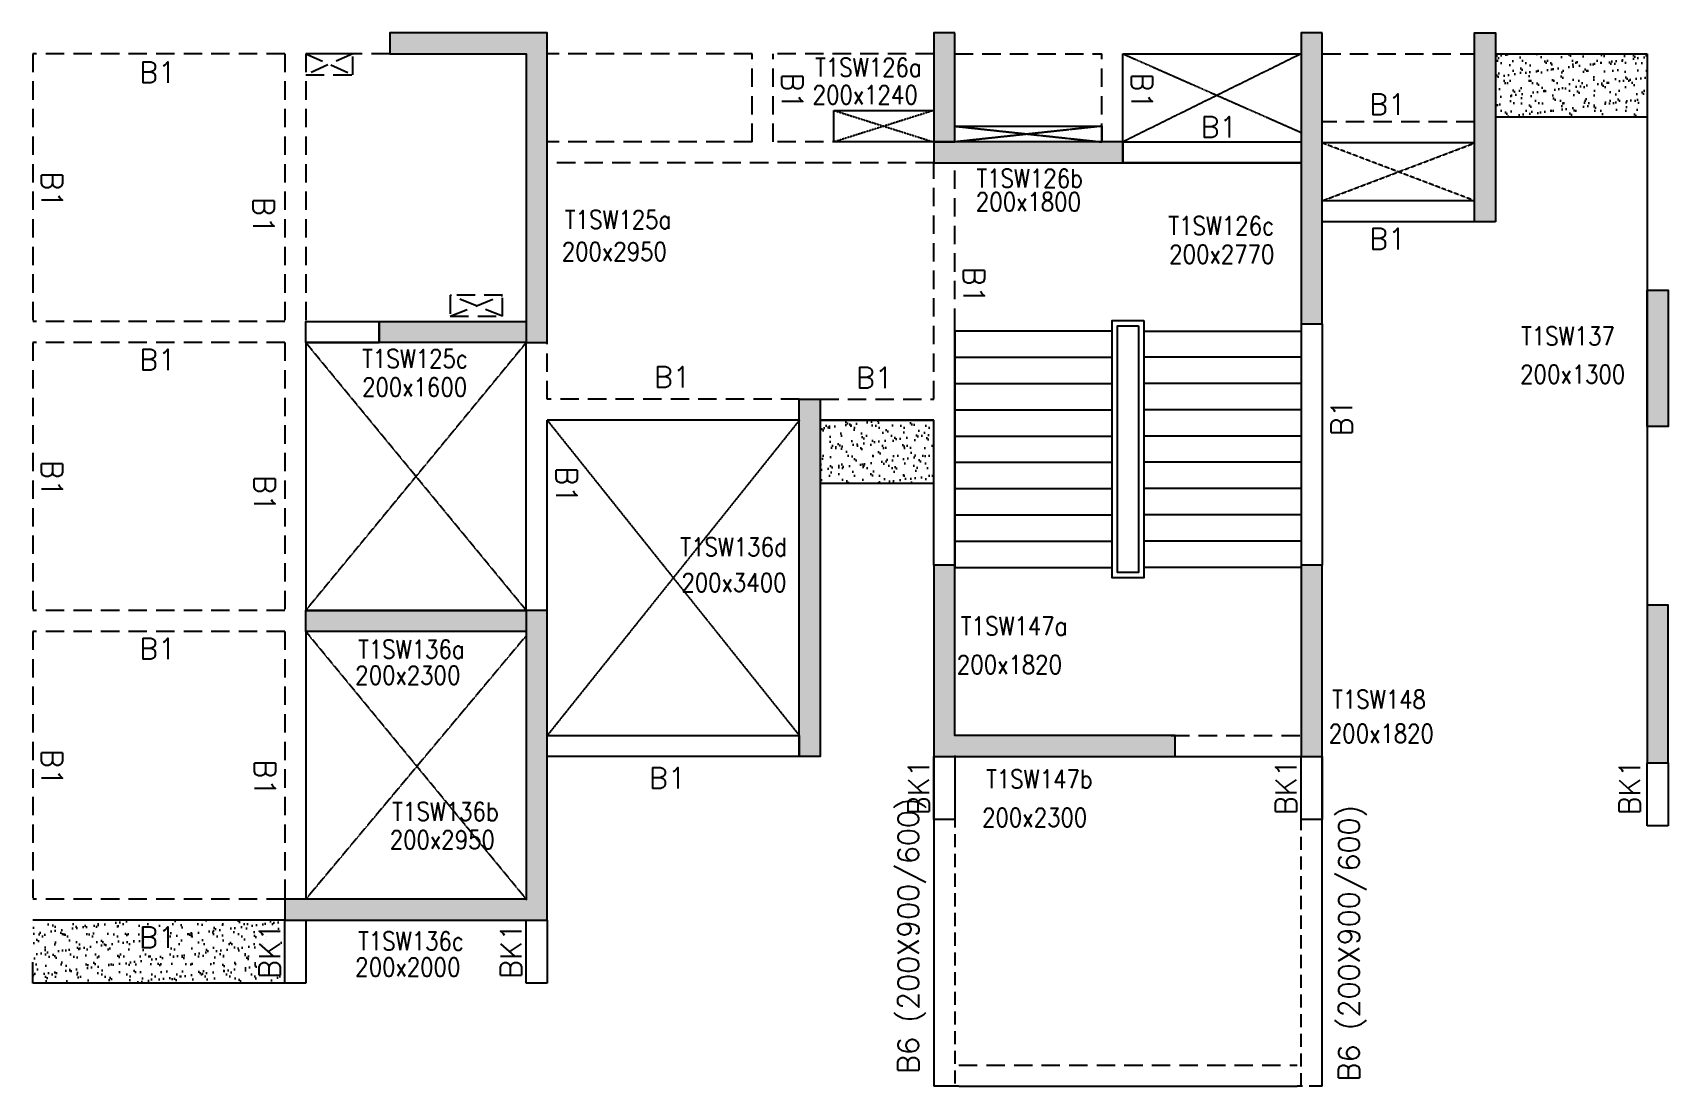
# Model space of a CAD drawing. Header units: millimetres. Extents: x 1078357 to 2594950, y -5122486 to -4636555.
# Drawn here: x 2117410 to 2132985, y -4675890 to -4665860 of the extents above; entities that cross this region are included whole.
import ezdxf

# ---------------------------------------------------------------- set-up
doc = ezdxf.new("R2010")
doc.units = ezdxf.units.MM
doc.header["$PDMODE"] = 35
for name, pattern in [('CONTINOUS', [0]), ('HIDDEN', [0.375, 0.25, -0.125]), ('New Retail block$0$CONTINOUS', [0])]:
    doc.linetypes.add(name, pattern=pattern)
for name, color, linetype, lineweight in [('A-_ANOTDIMA_D-', 6, 'Continuous', 13), ('COL. NO.', 30, 'Continuous', 25), ('COL. SIZE', 7, 'Continuous', 25), ('HATCH', 8, 'Continuous', 30), ('Origin', 40, 'Continuous', 30)]:
    doc.layers.add(name, color=color, linetype=linetype, lineweight=lineweight)
for name, color, linetype in [('NON STR. RCC WALL', 6, 'Continuous'), ('S-BEAM', 3, 'HIDDEN'), ('S-BEAM NO.', 6, 'Continuous'), ('S-COLUMN', 1, 'Continuous'), ('S-CUTOUT', 8, 'HIDDEN'), ('S-SLAB-PROJECTION', 54, 'New Retail block$0$CONTINOUS'), ('S-STAIR', 31, 'Continuous')]:
    doc.layers.add(name, color=color, linetype=linetype)
doc.styles.add('ROMANS', font='romans.shx', dxfattribs={"width": 0.85})

# ---------------------------------------------------------------- blocks, each defined once
blk = doc.blocks.new('G$CD63B60BD')
at = {"layer": 'COL. NO.', "linetype": 'Continuous', "style": 'ROMANS', "width": 0.85}
for s, p in [('T1SW126a', (75951, 6532, -320)), ('T1SW126b', (77486, 5476, -320)), ('T1SW125a', (73568, 5083, -320)), ('T1SW126c', (79314, 5025, -320)), ('T1SW137', (82673, 3974, -320)), ('T1SW125c', (71638, 3759, -320)), ('T1SW136d', (74667, 1967, 0)), ('T1SW147a', (77339, 1214, -320)), ('T1SW136a', (71599, 993, -320)), ('T1SW148', (80874, 516, -320)), ('T1SW147b', (77579, -243, -320)), ('T1SW136b', (71924, -552, -320)), ('T1SW136c', (71599, -1785, -320))]:
    blk.add_text(s, height=175, dxfattribs=at).set_placement(p)
at = {"layer": 'COL. SIZE', "linetype": 'Continuous', "style": 'ROMANS', "width": 0.85}
for s, p in [('200x1240', (75927, 6271, -320)), ('200x1800', (77482, 5253, -320)), ('200x2950', (73538, 4779, -320)), ('200x2770', (79323, 4753, -320)), ('200x1300', (82665, 3611, -320)), ('200x1600', (71636, 3489, -320)), ('200x3400', (74677, 1628, 0)), ('200x1820', (77301, 847, -320)), ('200x2300', (71572, 745, -320)), ('200x1820', (80843, 191, -320)), ('200x2300', (77541, -609, -320)), ('200x2950', (71900, -821, -320)), ('200x2000', (71572, -2033, -320))]:
    blk.add_text(s, height=175, dxfattribs=at).set_placement(p)

msp = doc.modelspace()

# ---------------------------------------------------------------- hatches: boundary and pattern name
at = {"layer": 'HATCH'}
h = msp.add_hatch(dxfattribs=at)
h.set_pattern_fill('AR-SAND', color=8, scale=3, angle=179.97015)
h.set_pattern_definition([(37.4701541, (-1945052.93, 14016629.87), (-4.72361136, 146.8264517), [0, -115.824, 0, -129.54, 0, -123.825]), (7.4701541, (-1945052.93, 14016629.87), (134.9689868, 214.9772528), [0, -62.484, 0, -104.394, 0, -40.005]), (327.4701541, (-1945146.65, 14016629.92), (237.2979035, 0.3075449), [0, -38.1, 0, -137.16, 0, -179.07]), (317.4701541, (-1945146.65, 14016629.92), (229.1017424, 66.759465), [0, -19.05, 0, -89.916, 0, -102.87])])
h.paths.add_polyline_path([(2132785.3, -4666059.4), (2131340.3, -4666059.4), (2131340.3, -4666659.6), (2132785.3, -4666659.6)])
h = msp.add_hatch(dxfattribs=at)
h.set_pattern_fill('AR-SAND', color=8, scale=3, angle=179.97015)
h.set_pattern_definition([(37.47015413, (-3042277.64, 18700649.05), (-4.72361136, 146.8264517), [0, -115.824, 0, -129.54, 0, -123.825]), (7.4701541, (-3042277.64, 18700649.05), (134.9689868, 214.9772528), [0, -62.484, 0, -104.394, 0, -40.005]), (327.4701541, (-3042371.37, 18700649.1), (237.2979035, 0.3075449), [0, -38.1, 0, -137.16, 0, -179.07]), (317.4701541, (-3042371.37, 18700649.1), (229.1017424, 66.759465), [0, -19.05, 0, -89.916, 0, -102.87])])
h.paths.add_polyline_path([(2125990.3, -4669549.4), (2124910.3, -4669549.4), (2124910.3, -4670149.4), (2125990.3, -4670149.4)])
h = msp.add_hatch(dxfattribs=at)
h.set_pattern_fill('AR-SAND', color=8, scale=3, angle=179.97015)
h.set_pattern_definition([(37.47015413, (-4147297.35, 23382718.32), (-4.72361136, 146.8264517), [0, -115.824, 0, -129.54, 0, -123.825]), (7.4701541, (-4147297.35, 23382718.32), (134.9689868, 214.9772528), [0, -62.484, 0, -104.394, 0, -40.005]), (327.47015413, (-4147391.08, 23382718.37), (237.29790347, 0.3075449), [0, -38.1, 0, -137.16, 0, -179.07]), (317.4701541, (-4147391.08, 23382718.37), (229.1017424, 66.759465), [0, -19.05, 0, -89.916, 0, -102.87])])
h.paths.add_polyline_path([(2117410.3, -4674309.5), (2119810.3, -4674309.5), (2119810.3, -4674909.5), (2117410.3, -4674909.5)])
at = {"layer": 'S-COLUMN', "lineweight": 25}
h = msp.add_hatch(color=1, dxfattribs=at)
h.dxf.hatch_style = 1
h.paths.add_polyline_path([(2120809.9, -4666059.6), (2122109.9, -4666059.6), (2122109.9, -4668809.6), (2122309.9, -4668809.6), (2122309.9, -4665859.5), (2120809.9, -4665859.5)])
h = msp.add_hatch(color=1, dxfattribs=at)
h.dxf.hatch_style = 1
h.paths.add_polyline_path([(2126189.9, -4665859.5), (2125989.9, -4665859.5), (2125989.9, -4666899.6), (2126189.9, -4666899.6)])
h = msp.add_hatch(color=1, dxfattribs=at)
h.dxf.hatch_style = 1
h.paths.add_polyline_path([(2129689.9, -4665859.5), (2129489.9, -4665859.5), (2129489.9, -4668629.6), (2129689.9, -4668629.6)])
h = msp.add_hatch(color=1, dxfattribs=at)
h.dxf.hatch_style = 1
h.paths.add_polyline_path([(2131339.9, -4667659.5), (2131139.9, -4667659.5), (2131139.9, -4665859.5), (2131339.9, -4665859.5)])
h = msp.add_hatch(color=1, dxfattribs=at)
h.dxf.hatch_style = 1
h.paths.add_polyline_path([(2125989.9, -4667099.6), (2127789.9, -4667099.6), (2127789.9, -4666899.6), (2125989.9, -4666899.6)])
h = msp.add_hatch(color=1, dxfattribs=at)
h.dxf.hatch_style = 1
h.paths.add_polyline_path([(2132934.9, -4668309.5), (2132921.2, -4668309.5), (2132876.3, -4668309.5), (2132784.9, -4668309.5), (2132784.9, -4669609.5), (2132984.9, -4669609.5), (2132984.9, -4668459.5), (2132984.9, -4668309.5)])
h = msp.add_hatch(color=1, dxfattribs=at)
h.dxf.hatch_style = 1
h.paths.add_polyline_path([(2122109.9, -4668609.5), (2122109.9, -4668809.6), (2120709.9, -4668809.6), (2120709.9, -4668609.5)])
h = msp.add_hatch(color=1, dxfattribs=at)
h.dxf.hatch_style = 1
h.paths.add_polyline_path([(2124709.9, -4669349.6), (2124709.9, -4672749.5), (2124909.9, -4672749.5), (2124909.9, -4669349.6)])
h = msp.add_hatch(color=1, dxfattribs=at)
h.dxf.hatch_style = 1
h.paths.add_polyline_path([(2125989.9, -4672749.5), (2128289.9, -4672749.6), (2128289.9, -4672549.6), (2126189.9, -4672549.5), (2126189.9, -4670929.5), (2125989.9, -4670929.5)])
h = msp.add_hatch(color=1, dxfattribs=at)
h.dxf.hatch_style = 1
h.paths.add_polyline_path([(2129689.9, -4670929.5), (2129489.9, -4670929.5), (2129489.9, -4672749.5), (2129689.9, -4672749.5)])
h = msp.add_hatch(color=1, dxfattribs=at)
h.dxf.hatch_style = 1
h.paths.add_polyline_path([(2119809.9, -4674309.6), (2122309.9, -4674309.6), (2122309.9, -4671359.6), (2122109.9, -4671359.5), (2122109.9, -4674109.6), (2119809.9, -4674109.6), (2119809.9, -4674309.6)], is_closed=False)
h = msp.add_hatch(color=1, dxfattribs=at)
h.dxf.hatch_style = 1
h.paths.add_polyline_path([(2120009.9, -4671359.5), (2122109.9, -4671359.5), (2122109.9, -4671559.5), (2120009.9, -4671559.5)])
h = msp.add_hatch(color=1, dxfattribs=at)
h.dxf.hatch_style = 1
h.paths.add_polyline_path([(2122109.9, -4671359.5), (2120009.9, -4671359.5), (2120009.9, -4671559.5), (2122109.9, -4671559.5)])
h = msp.add_hatch(color=1, dxfattribs=at)
h.dxf.hatch_style = 1
h.paths.add_polyline_path([(2132784.9, -4672809.6), (2132984.9, -4672809.6), (2132984.9, -4671309.5), (2132784.9, -4671309.5)])

# ---------------------------------------------------------------- linework, layer by layer
at = {"layer": 'NON STR. RCC WALL', "elevation": 0}
for points in [[(2129489.9, -4666899.5), (2129489.9, -4667099.5), (2127789.9, -4667099.6), (2127789.9, -4666899.6)], [(2120709.9, -4668609.6), (2120709.9, -4668809.6), (2120009.9, -4668809.6), (2120009.9, -4668609.6)], [(2124709.9, -4672549.5), (2124709.9, -4672749.5), (2122309.9, -4672749.6), (2122309.9, -4672549.6)]]:
    msp.add_lwpolyline(points, close=True, dxfattribs=at)
at = {"layer": 'Origin', "ltscale": 700}
msp.add_point((2122109.8, -4674109.6, 0), dxfattribs=at)
at = {"layer": 'S-BEAM', "linetype": 'HIDDEN', "ltscale": 700}
for p, q in [((2117410.3, -4666059.5, 0), (2117410.3, -4668609.5, 0)), ((2119810.3, -4666059.5, 0), (2117410.3, -4666059.5, 0)), ((2119810.3, -4666059.5, 0), (2119810.3, -4668609.5, 0)), ((2120010.3, -4666059.5, 0), (2120010.3, -4668609.5, 0)), ((2120810.3, -4666059.5, 0), (2120010.3, -4666059.5, 0)), ((2124260.4, -4666059.5, 0), (2122310.3, -4666059.5, 0)), ((2124260.4, -4666899.5, 0), (2124260.4, -4666059.5, 0)), ((2125990.3, -4666059.5, 0), (2124460.4, -4666059.5, 0)), ((2124460.4, -4666899.5, 0), (2124460.4, -4666059.5, 0)), ((2126190.3, -4666059.5, 0), (2127590.3, -4666059.5, 0)), ((2127590.3, -4666899.5, 0), (2127590.3, -4666059.5, 0)), ((2129690.3, -4666059.5, 0), (2131140.3, -4666059.5, 0)), ((2131140.3, -4666709.4, 0), (2129690.3, -4666709.4, 0)), ((2124260.4, -4666899.5, 0), (2122310.3, -4666899.5, 0)), ((2125990.3, -4666899.5, 0), (2124460.4, -4666899.5, 0)), ((2125990.3, -4667099.5, 0), (2122310.3, -4667099.5, 0)), ((2125990.3, -4669349.5, 0), (2125990.3, -4667099.5, 0)), ((2126190.3, -4668659.5, 0), (2126190.3, -4667099.5, 0)), ((2119810.3, -4668609.5, 0), (2117410.3, -4668609.5, 0)), ((2120010, -4668609.5, 0), (2120710, -4668609.5, 0)), ((2117410.3, -4668809.5, 0), (2117410.3, -4671359.5, 0)), ((2119810.3, -4668809.5, 0), (2117410.3, -4668809.5, 0)), ((2119810.3, -4668809.5, 0), (2119810.3, -4671359.5, 0)), ((2122310.3, -4669349.5, 0), (2122310.3, -4668809.5, 0)), ((2124710.3, -4669349.5, 0), (2122310.3, -4669349.5, 0)), ((2124910.3, -4669349.5, 0), (2125990.3, -4669349.5, 0)), ((2119810.3, -4671359.5, 0), (2117410.3, -4671359.5, 0)), ((2117410.3, -4671559.5, 0), (2117410.3, -4674149.4, 0)), ((2119810.3, -4671559.5, 0), (2117410.3, -4671559.5, 0)), ((2119810.3, -4671559.5, 0), (2119810.3, -4674149.4, 0)), ((2128250.3, -4672549.5, 0), (2129490.3, -4672549.5, 0)), ((2119810.3, -4674109.5, 0), (2117410.3, -4674109.5, 0)), ((2126229.9, -4675689.7, 0), (2129449.9, -4675689.7, 0))]:
    msp.add_line(p, q, dxfattribs=at)
at = {"layer": 'S-BEAM', "linetype": 'CONTINOUS', "ltscale": 700}
for p, q in [((2127790.3, -4666899.5, 0), (2127790.3, -4666059.5, 0)), ((2127790.3, -4666059.5, 0), (2129490.3, -4666059.5, 0)), ((2131340.3, -4666059.5, 0), (2132785.3, -4666059.5, 0)), ((2132785.3, -4666059.5, 0), (2132785.3, -4671309.5, 0)), ((2126190.3, -4670929.5, 0), (2126190.3, -4668659.5, 0)), ((2120010, -4668809.5, 0), (2120710, -4668809.6, 0)), ((2120010.3, -4668809.5, 0), (2120010.3, -4671359.5, 0)), ((2122110.3, -4671359.5, 0), (2122110.3, -4668809.5, 0)), ((2124710.3, -4669549.5, 0), (2122310.3, -4669549.5, 0)), ((2122310.3, -4671359.5, 0), (2122310.3, -4669549.5, 0)), ((2124910.3, -4669549.5, 0), (2125990.3, -4669549.5, 0)), ((2125990.3, -4670929.5, 0), (2125990.3, -4669549.5, 0)), ((2122110.3, -4671359.5, 0), (2120010.3, -4671359.5, 0)), ((2120010.3, -4671559.5, 0), (2120010.3, -4674109.5, 0)), ((2122110.3, -4671559.5, 0), (2120010.3, -4671559.5, 0)), ((2125990, -4673349.5, 0), (2125990, -4672749.5, 0)), ((2126190, -4672749.5, 0), (2126190, -4673349.5, 0)), ((2128250.3, -4672749.5, 0), (2129490.3, -4672749.5, 0)), ((2129489.9, -4673349.5, 0), (2129489.9, -4672749.5, 0)), ((2129689.9, -4672749.5, 0), (2129689.9, -4673349.5, 0)), ((2132784.9, -4673409.5, 0), (2132784.9, -4672809.5, 0)), ((2132984.9, -4672809.5, 0), (2132984.9, -4673409.5, 0)), ((2126190, -4673349.5, 0), (2125990, -4673349.5, 0)), ((2129689.9, -4673349.5, 0), (2129489.9, -4673349.5, 0)), ((2132984.9, -4673409.5, 0), (2132784.9, -4673409.5, 0)), ((2119810.3, -4674309.5, 0), (2117410.3, -4674309.5, 0)), ((2119809.9, -4674909.5, 0), (2119809.9, -4674309.5, 0)), ((2120009.9, -4674309.5, 0), (2120009.9, -4674909.5, 0)), ((2122109.9, -4674909.5, 0), (2122109.9, -4674309.5, 0)), ((2122309.9, -4674309.5, 0), (2122309.9, -4674909.5, 0)), ((2120009.9, -4674909.5, 0), (2119809.9, -4674909.5, 0)), ((2122309.9, -4674909.5, 0), (2122109.9, -4674909.5, 0)), ((2126229.9, -4675889.7, 0), (2129449.9, -4675889.7, 0))]:
    msp.add_line(p, q, dxfattribs=at)
at = {"layer": 'S-BEAM', "linetype": 'Continuous', "ltscale": 700}
for p, q in [((2127790.1, -4666899.6, 0), (2129490.1, -4666899.5, 0)), ((2131140.3, -4666909.4, 0), (2129690.3, -4666909.4, 0)), ((2127790.1, -4667099.6, 0), (2129490.1, -4667099.6, 0)), ((2131140.3, -4667459.4, 0), (2129690.3, -4667459.4, 0)), ((2131140.3, -4667659.4, 0), (2129690.3, -4667659.4, 0)), ((2129490.3, -4668629.5, 0), (2129490.3, -4670929.5, 0)), ((2129690.3, -4668629.5, 0), (2129690.3, -4670929.5, 0))]:
    msp.add_line(p, q, dxfattribs=at)
at = {"layer": 'S-BEAM', "linetype": 'ByBlock', "ltscale": 500}
for p, q in [((2125989.9, -4672739.7, 0), (2125989.9, -4675889.7, 0)), ((2129689.9, -4675889.7, 0), (2129689.9, -4672739.7, 0)), ((2126229.9, -4675889.7, 0), (2125989.9, -4675889.7, 0))]:
    msp.add_line(p, q, dxfattribs=at)
at = {"layer": 'S-BEAM', "linetype": 'HIDDEN', "ltscale": 500}
for p, q in [((2126189.9, -4672739.7, 0), (2126189.9, -4675889.7, 0)), ((2129489.9, -4675889.7, 0), (2129489.9, -4672739.7, 0)), ((2129689.9, -4675889.7, 0), (2129449.9, -4675889.7, 0))]:
    msp.add_line(p, q, dxfattribs=at)
at = {"layer": 'S-BEAM', "linetype": 'CONTINOUS', "ltscale": 700, "elevation": 0}
msp.add_lwpolyline([(2122310.3, -4672549.5), (2124710.1, -4672549.5), (2124710.1, -4672749.5), (2122310.3, -4672749.5)], close=True, dxfattribs=at)
at = {"layer": 'S-COLUMN', "color": 1, "lineweight": 25}
msp.add_line((2127789.9, -4666899.6, 0), (2127789.9, -4667099.6, 0), dxfattribs=at)
at = {"layer": 'S-COLUMN', "color": 1, "lineweight": 25, "elevation": 0}
for points in [[(2120809.9, -4666059.6), (2122109.9, -4666059.6), (2122109.9, -4668809.6), (2122309.9, -4668809.6), (2122309.9, -4665859.5), (2120809.9, -4665859.5), (2120809.9, -4666059.6)], [(2119809.9, -4674309.6), (2122309.9, -4674309.6), (2122309.9, -4671359.6), (2122109.9, -4671359.5), (2122109.9, -4674109.6), (2119809.9, -4674109.6), (2119809.9, -4674309.6)]]:
    msp.add_lwpolyline(points, dxfattribs=at)
for points in [[(2126189.9, -4665859.5), (2125989.9, -4665859.5), (2125989.9, -4666899.6), (2126189.9, -4666899.6)], [(2129689.9, -4665859.5), (2129489.9, -4665859.5), (2129489.9, -4668629.6), (2129689.9, -4668629.6)], [(2131339.9, -4667659.5), (2131139.9, -4667659.5), (2131139.9, -4665859.5), (2131339.9, -4665859.5)], [(2125989.9, -4667099.6), (2127789.9, -4667099.6), (2127789.9, -4666899.6), (2125989.9, -4666899.6)], [(2132784.9, -4668309.5), (2132984.9, -4668309.5), (2132984.9, -4669609.5), (2132784.9, -4669609.5)], [(2122109.9, -4668609.5), (2122109.9, -4668809.6), (2120709.9, -4668809.6), (2120709.9, -4668609.5)], [(2124709.9, -4669349.6), (2124909.9, -4669349.6), (2124909.9, -4672749.5), (2124709.9, -4672749.5)], [(2125989.9, -4672749.5), (2128289.9, -4672749.6), (2128289.9, -4672549.6), (2126189.9, -4672549.5), (2126189.9, -4670929.5), (2125989.9, -4670929.5)], [(2129689.9, -4670929.5), (2129489.9, -4670929.5), (2129489.9, -4672749.5), (2129689.9, -4672749.5)], [(2120009.9, -4671359.5), (2122109.9, -4671359.5), (2122109.9, -4671559.5), (2120009.9, -4671559.5)], [(2132784.9, -4672809.6), (2132984.9, -4672809.6), (2132984.9, -4671309.5), (2132784.9, -4671309.5)]]:
    msp.add_lwpolyline(points, close=True, dxfattribs=at)
at = {"layer": 'S-CUTOUT', "ltscale": 700}
for p, q in [((2120010.1, -4666059.5, 0), (2120460.1, -4666259.5, 0)), ((2120460.1, -4666059.5, 0), (2120010.1, -4666259.5, 0)), ((2121385.1, -4668559.5, 0), (2121885.1, -4668359.5, 0)), ((2121885.1, -4668559.5, 0), (2121385.1, -4668359.5, 0))]:
    msp.add_line(p, q, dxfattribs=at)
at = {"layer": 'S-CUTOUT'}
for p, q in [((2127790.3, -4666059.5, 0), (2129490.3, -4666809.5, 0)), ((2129490.3, -4666059.5, 0), (2127790.3, -4666899.5, 0)), ((2125040.3, -4666599.4, 0), (2125990.3, -4666899.5, 0)), ((2125990.3, -4666599.5, 0), (2125040.3, -4666899.4, 0)), ((2127590.3, -4666749.4, 0), (2126190.3, -4666899.5, 0)), ((2126190.3, -4666749.4, 0), (2127590.3, -4666899.5, 0)), ((2129690.3, -4667459.4, 0), (2131140.3, -4666909.4, 0)), ((2131140.3, -4667459.4, 0), (2129690.3, -4666909.4, 0))]:
    msp.add_line(p, q, dxfattribs=at)
at = {"layer": 'S-CUTOUT', "ltscale": 700, "elevation": 0}
for points in [[(2120460.1, -4666059.5), (2120010.1, -4666059.5), (2120010.1, -4666259.5), (2120460.1, -4666259.5)], [(2121885.1, -4668359.5), (2121385.1, -4668359.5), (2121385.1, -4668559.5), (2121885.1, -4668559.5)]]:
    msp.add_lwpolyline(points, close=True, dxfattribs=at)
at = {"layer": 'S-CUTOUT', "elevation": 0}
for points in [[(2125040.3, -4666599.4), (2125990.3, -4666599.4), (2125990.3, -4666899.4), (2125040.3, -4666899.4)], [(2126190.3, -4666749.4), (2127590.3, -4666749.4), (2127590.3, -4666899.4), (2126190.3, -4666899.4)]]:
    msp.add_lwpolyline(points, close=True, dxfattribs=at)
for points in [[(2120010.3, -4671359.5), (2122110.3, -4668809.5)], [(2120010.3, -4668809.5), (2122110.3, -4671359.5)], [(2124710.3, -4669549.5), (2122310.3, -4672549.5)], [(2122310.3, -4669549.5), (2124710.3, -4672549.5)], [(2120010.3, -4671559.5), (2122110.3, -4674109.5)], [(2120010.3, -4674109.5), (2122110.3, -4671599.4)]]:
    msp.add_lwpolyline(points, dxfattribs=at)
at = {"layer": 'S-SLAB-PROJECTION'}
for p, q in [((2131340.3, -4666659.5, 0), (2132785.3, -4666659.5, 0)), ((2117410.3, -4674909.5, 0), (2117410.3, -4674709.5, 0)), ((2119810.3, -4674909.5, 0), (2119810.3, -4674709.5, 0)), ((2119810.3, -4674909.5, 0), (2117410.3, -4674909.5, 0))]:
    msp.add_line(p, q, dxfattribs=at)
at = {"layer": 'S-SLAB-PROJECTION', "elevation": 0}
msp.add_lwpolyline([(2125990.3, -4669549.4), (2124910.3, -4669549.4), (2124910.3, -4670149.4), (2125990.3, -4670149.4)], close=True, dxfattribs=at)
at = {"layer": 'S-STAIR', "elevation": 0}
for points in [[(2127990.3, -4668599.5), (2127990.3, -4671049.5), (2127690.3, -4671049.5), (2127690.3, -4668599.5)], [(2127940.3, -4668649.5), (2127940.3, -4670999.5), (2127740.3, -4670999.5), (2127740.3, -4668649.5)]]:
    msp.add_lwpolyline(points, close=True, dxfattribs=at)
for points in [[(2127690.3, -4668699.5), (2126190.3, -4668699.5)], [(2126190.3, -4668699.5), (2126190.3, -4670949.5), (2127690.3, -4670949.5)], [(2127990.3, -4668699.5), (2129490.3, -4668699.5)], [(2129490.3, -4668699.5), (2129490.3, -4670949.5), (2127990.3, -4670949.5)], [(2126190.3, -4668949.5), (2127690.3, -4668949.5)], [(2129490.3, -4668949.5), (2127990.3, -4668949.5)], [(2126190.3, -4669199.5), (2127690.3, -4669199.5)], [(2129490.3, -4669199.5), (2127990.3, -4669199.5)], [(2126190.3, -4669449.5), (2127690.3, -4669449.5)], [(2129490.3, -4669449.5), (2127990.3, -4669449.5)], [(2126190.3, -4669699.5), (2127690.3, -4669699.5)], [(2129490.3, -4669699.5), (2127990.3, -4669699.5)], [(2126190.3, -4669949.5), (2127690.3, -4669949.5)], [(2129490.3, -4669949.5), (2127990.3, -4669949.5)], [(2126190.3, -4670199.5), (2127690.3, -4670199.5)], [(2129490.3, -4670199.5), (2127990.3, -4670199.5)], [(2126190.3, -4670449.5), (2127690.3, -4670449.5)], [(2129490.3, -4670449.5), (2127990.3, -4670449.5)], [(2126190.3, -4670699.5), (2127690.3, -4670699.5)], [(2129490.3, -4670699.5), (2127990.3, -4670699.5)]]:
    msp.add_lwpolyline(points, dxfattribs=at)

# ---------------------------------------------------------------- block references
at = {"layer": 'A-_ANOTDIMA_D-', "color": 2, "ltscale": 700}
msp.add_blockref('G$CD63B60BD', (2048910, -4672809.5, 0), dxfattribs=at)

# ---------------------------------------------------------------- texts
at = {"layer": 'S-BEAM NO.', "linetype": 'HIDDEN', "ltscale": 500, "style": 'ROMANS'}
for s, rotation, p in [('B1', 359.99906, (2118423.2, -4666335.2, -2.7)), ('B1', 269.99906, (2124544.2, -4666240.8, -2.7)), ('B1', 269.99906, (2127874.2, -4666240.7, -2.7)), ('B1', 359.99906, (2130135.9, -4666642.3, -2.7)), ('B1', 359.99906, (2128530.2, -4666858.3, -2.7)), ('B1', 269.99906, (2117494.2, -4667180.7, -2.7)), ('B1', 269.99906, (2119508.1, -4667425.9, -2.7)), ('B1', 359.99906, (2130135.9, -4667921.8, -2.7)), ('B1', 359.99906, (2118423.2, -4669073, -2.7)), ('B1', 359.99906, (2123324.9, -4669236.4, -2.7)), ('B1', 359.99906, (2125248.7, -4669244.4, -2.7)), ('B1', 89.99906, (2129975.4, -4669700.6, -2.7)), ('B1', 269.99906, (2117494.2, -4669930.7, -2.7)), ('B1', 269.99906, (2119520.5, -4670071.6, -2.7)), ('B1', 359.99906, (2118423.2, -4671823, -2.7)), ('B1', 269.99906, (2117494.2, -4672680.7, -2.7)), ('B1', 269.99906, (2119522.5, -4672780.3, -2.7)), ('B1', 359.99906, (2123278.2, -4673055.6, -2.7)), ('B6 (200X900/600)', 90.00094, (2125847.2, -4675771.3, 47.3)), ('B6 (200X900/600)', 90.00094, (2130044.5, -4675842.5, 47.3)), ('B1', 359.99906, (2118422.8, -4674573, -2.7)), ('B1', 359.99906, (2118423.2, -4674573, -2.7))]:
    msp.add_text(s, height=200, rotation=rotation, dxfattribs=at).set_placement(p)
at = {"layer": 'S-BEAM NO.', "linetype": 'HIDDEN', "ltscale": 700, "style": 'ROMANS'}
for p in [(2126274.2, -4668089.5, -2.7), (2122394.2, -4669991, -2.7)]:
    msp.add_text('B1', height=200, rotation=269.99906, dxfattribs=at).set_placement(p)
at = {"layer": 'S-BEAM NO.', "linetype": 'CONTINOUS', "ltscale": 700, "style": 'ROMANS'}
for p in [(2125945.4, -4673306.7, 50), (2129445.3, -4673306.7, 50), (2132717.7, -4673309.1, 50), (2119765.3, -4674866.7, 50), (2122065.3, -4674866.7, 50)]:
    msp.add_text('BK1', height=200, rotation=90, dxfattribs=at).set_placement(p)

doc.saveas('drawing.dxf')
